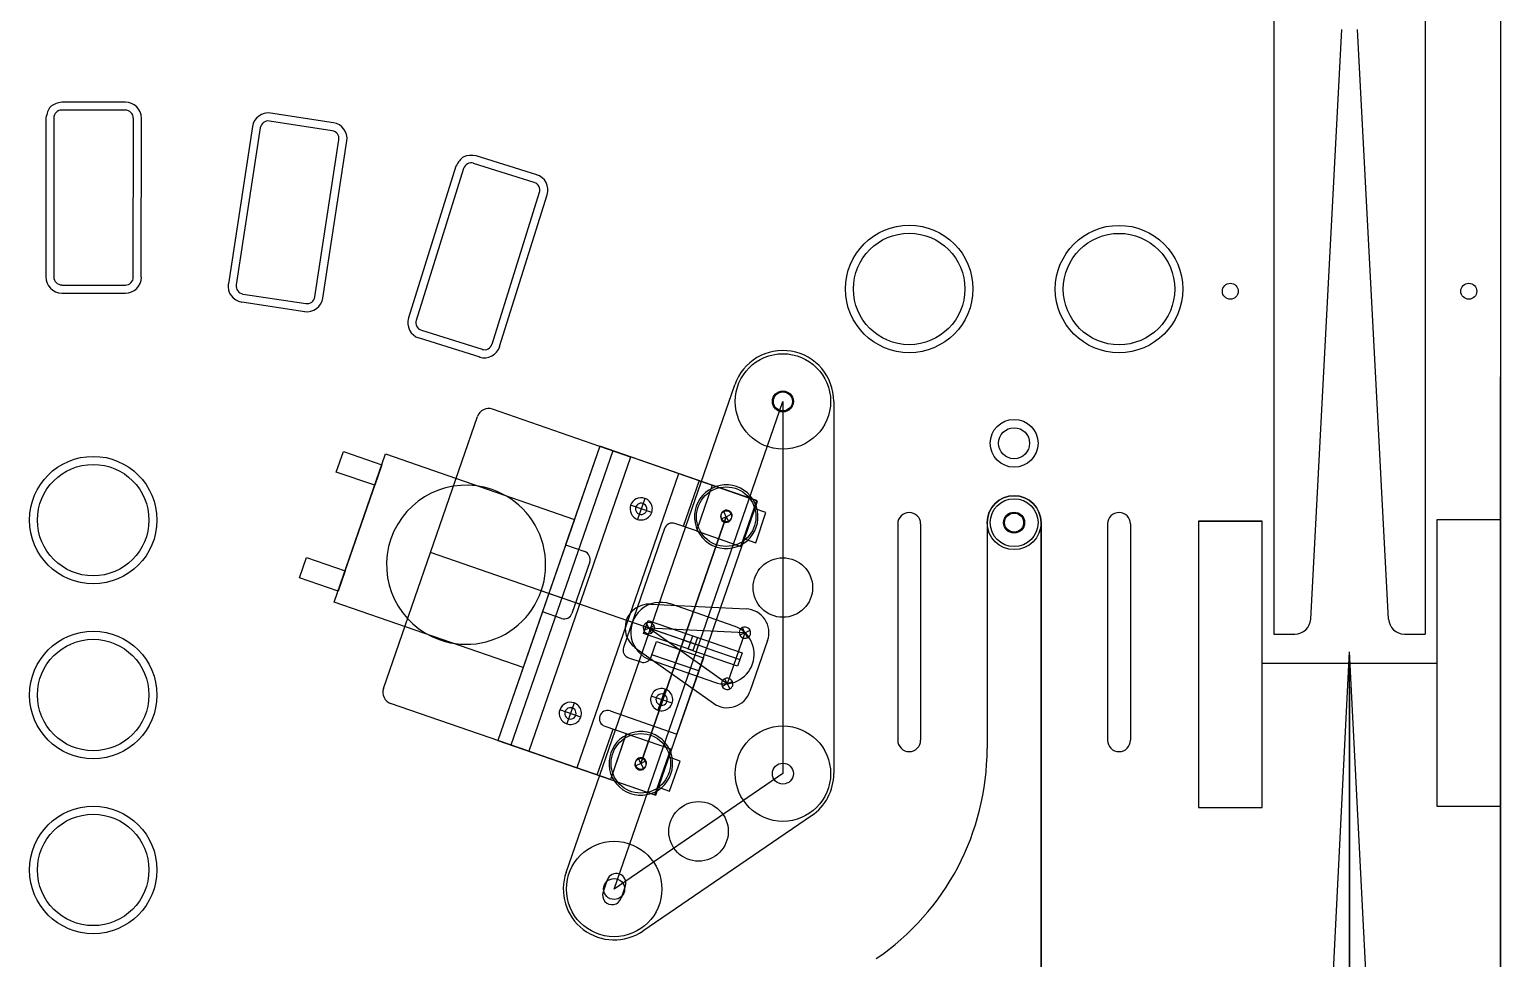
# Model space of a CAD drawing. Extents: x 250 to 270.3, y 514 to 560.
# Drawn here: x 258.68 to 270.25, y 523.75 to 531.06 of the extents above; entities that cross this region are included whole.
import ezdxf

# ---------------------------------------------------------------- set-up
doc = ezdxf.new("R2010")
doc.units = 0
doc.header["$MEASUREMENT"] = 0
for name, color, linetype in [('1_250BIT_500DEP', 5, 'CONTINUOUS'), ('1A_250BIT_500DEP', 5, 'CONTINUOUS'), ('2_250BIT_250DEP', 3, 'CONTINUOUS'), ('6_125BIT_500DEP', 5, 'CONTINUOUS'), ('6A_125BIT_500DEP', 5, 'CONTINUOUS'), ('7_VCARVE_BIT', 5, 'CONTINUOUS'), ('7A_1250BALL', 5, 'CONTINUOUS'), ('8_250BIT_500OUTLINE', 5, 'CONTINUOUS'), ('CONSTRUCTION', 7, 'CONTINUOUS'), ('DF_COMP', 4, 'CONTINUOUS'), ('PLASTICS', 37, 'CONTINUOUS')]:
    doc.layers.add(name, color=color, linetype=linetype)

msp = doc.modelspace()

# ---------------------------------------------------------------- linework, layer by layer
at = {"layer": '1_250BIT_500DEP', "color": 5, "linetype": 'CONTINUOUS'}
for p, q in [((264.224, 526.368), (263.722, 526.542)), ((264.071, 525.925), (263.569, 526.099))]:
    msp.add_line(p, q, dxfattribs=at)
for centre in [(264.161, 527.228), (264.607, 526.671), (263.49, 525.289), (263.944, 524.754)]:
    msp.add_circle(centre, 0.234, dxfattribs=at)
for centre, start, end in [((263.645, 526.321), 70.9065, -109.0935), ((264.147, 526.147), -109.0935, 70.9065)]:
    msp.add_arc(centre, 0.234, start, end, dxfattribs=at)
at = {"layer": '1A_250BIT_500DEP', "color": 5, "linetype": 'CONTINUOUS'}
for p, q in [((259.437, 530.424), (258.937, 530.424)), ((258.875, 530.362), (258.874, 529.112)), ((259.499, 529.111), (259.5, 530.361)), ((260.498, 530.285), (260.309, 529.05)), ((261.063, 530.262), (260.569, 530.338)), ((260.927, 528.955), (261.116, 530.191)), ((262.096, 529.964), (261.724, 528.771)), ((262.652, 529.856), (262.175, 530.005)), ((262.32, 528.585), (262.693, 529.778)), ((258.937, 529.049), (259.437, 529.049)), ((260.362, 528.978), (260.856, 528.903)), ((261.765, 528.693), (262.242, 528.544))]:
    msp.add_line(p, q, dxfattribs=at)
for centre in [(265.6, 529.018), (267.25, 529.017), (259.184, 527.201), (259.184, 525.826), (259.184, 524.451)]:
    msp.add_circle(centre, 0.438, dxfattribs=at)
for centre, major_axis, start_param, end_param in [((258.937, 530.362), (0, 0.0625), 0, 1.570796), ((259.437, 530.361), (0.0625, 0), 0, 1.570796), ((260.56, 530.276), (0.0094, 0.0618), 0, 1.570796), ((261.054, 530.2), (0.0618, -0.0094), 0, 1.570796), ((262.156, 529.946), (0.0186, 0.0597), 0, 1.570796), ((262.633, 529.796), (0.0597, -0.0186), 0, 1.570796), ((258.937, 529.112), (-0.0625, 0), 0, 1.570796), ((259.437, 529.111), (0.0625, 0), 4.712389, 6.283185), ((260.371, 529.04), (-0.0618, 0.0094), 0, 1.570796), ((260.865, 528.965), (0.0618, -0.0094), 4.712389, 6.283185), ((261.783, 528.753), (-0.0597, 0.0186), 0, 1.570796), ((262.26, 528.603), (0.0597, -0.0186), 4.712389, 6.283185)]:
    msp.add_ellipse(centre, major_axis=major_axis, ratio=1, start_param=start_param, end_param=end_param, dxfattribs=at)
at = {"layer": '2_250BIT_250DEP', "color": 3, "linetype": 'CONTINUOUS'}
for p, q in [((259.437, 530.487), (258.937, 530.487)), ((261.073, 530.325), (260.579, 530.4)), ((258.812, 530.362), (258.811, 529.112)), ((259.562, 529.111), (259.563, 530.361)), ((260.436, 530.295), (260.247, 529.059)), ((260.99, 528.946), (261.178, 530.182)), ((262.671, 529.916), (262.194, 530.065)), ((262.036, 529.983), (261.663, 528.79)), ((262.38, 528.566), (262.753, 529.759)), ((258.937, 528.986), (259.437, 528.986)), ((260.352, 528.916), (260.847, 528.841)), ((261.746, 528.633), (262.223, 528.484))]:
    msp.add_line(p, q, dxfattribs=at)
for centre in [(265.6, 529.018), (267.25, 529.017), (259.184, 527.201), (259.184, 525.826), (259.184, 524.451)]:
    msp.add_circle(centre, 0.501, dxfattribs=at)
for centre, start, end in [((259.437, 530.361), -0.0295, 89.9705), ((260.56, 530.276), 81.3216, 171.3216), ((261.054, 530.2), -8.6784, 81.3216), ((262.633, 529.796), -17.3568, 72.6432), ((258.937, 529.112), 179.9705, -90.0295), ((259.437, 529.111), -90.0295, -0.0295), ((260.371, 529.04), 171.3216, -98.6784), ((260.865, 528.965), -98.6784, -8.6784), ((261.783, 528.753), 162.6432, -107.3568), ((262.26, 528.603), -107.3568, -17.3568)]:
    msp.add_arc(centre, 0.126, start, end, dxfattribs=at)
for points in [[(258.937, 530.487), (258.849, 530.45), (258.812, 530.362)], [(262.194, 530.065), (262.098, 530.057), (262.036, 529.983)]]:
    msp.add_spline(points, degree=3, dxfattribs=at)
at = {"layer": '6_125BIT_500DEP', "color": 5, "linetype": 'CONTINUOUS'}
for p, q in [((265.51, 527.171), (265.51, 525.471)), ((265.69, 527.171), (265.69, 525.471)), ((267.16, 527.171), (267.16, 525.471)), ((267.34, 527.171), (267.34, 525.471))]:
    msp.add_line(p, q, dxfattribs=at)
for centre, radius in [((264.607, 528.134), 0.0825), ((266.425, 527.805), 0.122), ((266.425, 527.181), 0.0825), ((264.607, 525.208), 0.0825), ((263.28, 524.301), 0.0825)]:
    msp.add_circle(centre, radius, dxfattribs=at)
for centre, start, end in [((265.6, 527.171), 0, 180), ((267.25, 527.171), 0, 180), ((265.6, 525.471), 180, 0), ((267.25, 525.471), 180, 0)]:
    msp.add_arc(centre, 0.09, start, end, dxfattribs=at)
at = {"layer": '6A_125BIT_500DEP', "color": 5, "linetype": 'CONTINUOUS'}
for centre in [(268.125, 529), (270, 529)]:
    msp.add_circle(centre, 0.0625, dxfattribs=at)
at = {"layer": '7_VCARVE_BIT', "color": 5, "linetype": 'CONTINUOUS'}
for centre in [(268.125, 529), (270, 529)]:
    msp.add_circle(centre, 0.0625, dxfattribs=at)
at = {"layer": '7A_1250BALL', "color": 5, "linetype": 'CONTINUOUS'}
for p in [(268.657, 518.165), (269.063, 518.165), (269.469, 518.165)]:
    msp.add_line(p, (269.063, 526.165), dxfattribs=at)
at = {"layer": '8_250BIT_500OUTLINE', "color": 5, "linetype": 'CONTINUOUS'}
msp.add_line((270.25, 560), (270.25, 518.352), dxfattribs=at)
at = {"layer": 'CONSTRUCTION', "color": 7, "linetype": 'CONTINUOUS'}
for p, q in [((267.875, 527.193), (267.875, 524.943)), ((268.375, 527.193), (267.875, 527.193)), ((268.375, 524.943), (268.375, 527.193)), ((269.75, 527.202), (269.75, 524.952)), ((270.25, 527.202), (269.75, 527.202)), ((270.25, 524.952), (270.25, 527.202)), ((267.875, 524.943), (268.375, 524.943)), ((269.75, 524.952), (270.25, 524.952))]:
    msp.add_line(p, q, dxfattribs=at)
at = {"layer": 'DF_COMP', "color": 4, "linetype": 'CONTINUOUS'}
for p, q in [((269.658, 540.242), (269.658, 526.305)), ((268.468, 537.242), (268.468, 526.305)), ((268.757, 526.423), (269.001, 531.058)), ((269.37, 526.423), (269.126, 531.058)), ((263.41, 527.697), (262.324, 528.073)), ((263.28, 524.301), (264.607, 528.134)), ((264.607, 528.134), (264.607, 525.208)), ((261.466, 525.877), (262.207, 528.016)), ((261.08, 526.557), (261.483, 527.721)), ((261.095, 527.579), (261.151, 527.74)), ((261.151, 527.74), (261.453, 527.636)), ((261.483, 527.721), (262.968, 527.207)), ((263.167, 527.781), (262.366, 525.469)), ((263.27, 527.746), (262.469, 525.433)), ((263.167, 527.781), (262.898, 527.006)), ((264.051, 527.475), (263.167, 527.781)), ((264.408, 527.351), (263.167, 527.781)), ((261.453, 527.636), (261.398, 527.475)), ((263.41, 527.697), (262.609, 525.384)), ((261.398, 527.475), (261.095, 527.579)), ((261.425, 527.555), (261.137, 526.723)), ((263.787, 527.566), (262.987, 525.254)), ((263.948, 527.511), (263.824, 527.151)), ((264.051, 527.475), (263.927, 527.116)), ((264.051, 527.475), (263.927, 527.116)), ((264.401, 527.354), (264.051, 527.475)), ((263.521, 527.372), (263.464, 527.207)), ((263.576, 527.261), (263.41, 527.318)), ((263.478, 527.248), (263.478, 527.248)), ((263.478, 527.248), (263.478, 527.248)), ((263.608, 525.039), (264.408, 527.351)), ((264.161, 527.228), (264.142, 527.268)), ((264.161, 527.228), (264.201, 527.247)), ((264.277, 526.994), (264.401, 527.354)), ((264.38, 527.292), (264.298, 527.056)), ((264.474, 527.26), (264.38, 527.292)), ((264.393, 527.023), (264.474, 527.26)), ((262.968, 527.207), (262.565, 526.043)), ((263.677, 527.135), (263.353, 526.2)), ((263.464, 527.207), (263.464, 527.207)), ((263.464, 527.207), (263.464, 527.207)), ((264.161, 527.228), (263.49, 525.289)), ((263.49, 525.289), (264.161, 527.228)), ((263.927, 527.116), (263.758, 527.174)), ((264.161, 527.228), (264.121, 527.208)), ((264.147, 527.186), (264.147, 527.186)), ((264.147, 527.186), (264.147, 527.186)), ((264.149, 527.193), (264.149, 527.193)), ((264.149, 527.193), (264.149, 527.193)), ((264.161, 527.228), (264.181, 527.188)), ((264.161, 527.228), (264.161, 527.228)), ((267.875, 527.193), (268.375, 527.193)), ((263.927, 527.116), (264.277, 526.994)), ((264.298, 527.056), (264.393, 527.023)), ((260.807, 526.747), (260.862, 526.908)), ((260.862, 526.908), (261.165, 526.803)), ((263.009, 526.541), (261.837, 526.947)), ((262.898, 527.006), (263.049, 526.953)), ((264.08, 526.991), (264.08, 526.991)), ((264.08, 526.991), (264.08, 526.991)), ((261.165, 526.803), (261.109, 526.642)), ((263.088, 526.873), (262.948, 526.468)), ((261.109, 526.642), (260.807, 526.747)), ((262.565, 526.043), (261.08, 526.557)), ((262.766, 526.625), (262.707, 526.645)), ((264.008, 526.195), (262.766, 526.625)), ((262.716, 526.481), (262.366, 525.469)), ((262.867, 526.428), (262.716, 526.481)), ((263.565, 526.54), (264.318, 526.503)), ((263.512, 526.309), (263.548, 526.412)), ((263.554, 526.352), (263.514, 526.333)), ((264.008, 526.195), (263.53, 526.36)), ((263.554, 526.352), (263.534, 526.392)), ((263.548, 526.412), (263.935, 526.278)), ((263.554, 526.352), (263.594, 526.372)), ((264.309, 526.316), (263.554, 526.352)), ((263.554, 526.352), (263.573, 526.312)), ((264.17, 525.914), (263.554, 526.352)), ((264.309, 526.316), (264.29, 526.356)), ((264.309, 526.316), (264.349, 526.335)), ((261.911, 526.259), (261.911, 526.259)), ((261.911, 526.259), (261.911, 526.259)), ((263.899, 526.175), (263.512, 526.309)), ((263.539, 526.31), (263.539, 526.31)), ((263.539, 526.31), (263.539, 526.31)), ((263.571, 526.125), (263.613, 526.247)), ((263.613, 526.247), (263.982, 526.119)), ((263.826, 526.258), (263.944, 526.217)), ((263.863, 526.187), (263.899, 526.291)), ((263.899, 526.291), (264.286, 526.157)), ((263.935, 526.278), (263.899, 526.175)), ((264.309, 526.316), (264.17, 525.914)), ((264.309, 526.316), (264.269, 526.296)), ((264.295, 526.274), (264.295, 526.274)), ((264.295, 526.274), (264.295, 526.274)), ((264.309, 526.316), (264.329, 526.276)), ((264.487, 526.255), (264.347, 525.853)), ((268.468, 526.305), (268.632, 526.305)), ((269.494, 526.305), (269.658, 526.305)), ((263.393, 526.119), (263.49, 526.086)), ((263.446, 526.198), (264.061, 525.761)), ((263.946, 526.016), (263.577, 526.143)), ((263.982, 526.119), (263.774, 525.519)), ((264.25, 526.054), (263.863, 526.187)), ((264.008, 526.195), (264.268, 526.105)), ((264.286, 526.157), (264.25, 526.054)), ((263.682, 525.873), (263.625, 525.707)), ((264.17, 525.914), (264.13, 525.894)), ((264.17, 525.914), (264.151, 525.954)), ((264.155, 525.872), (264.155, 525.872)), ((264.155, 525.872), (264.155, 525.872)), ((264.17, 525.914), (264.21, 525.933)), ((264.17, 525.914), (264.19, 525.874)), ((262.609, 525.384), (261.523, 525.76)), ((262.965, 525.764), (262.907, 525.599)), ((263.736, 525.761), (263.571, 525.818)), ((263.639, 525.748), (263.639, 525.748)), ((263.639, 525.748), (263.639, 525.748)), ((263.019, 525.653), (262.853, 525.71)), ((262.922, 525.64), (262.922, 525.64)), ((262.922, 525.64), (262.922, 525.64)), ((263.167, 525.662), (263.167, 525.662)), ((263.248, 525.701), (263.774, 525.519)), ((263.625, 525.707), (263.625, 525.707)), ((263.625, 525.707), (263.625, 525.707)), ((262.907, 525.599), (262.907, 525.599)), ((262.907, 525.599), (262.907, 525.599)), ((263.147, 525.198), (263.272, 525.558)), ((263.206, 525.581), (263.375, 525.523)), ((263.375, 525.523), (263.251, 525.162)), ((263.375, 525.522), (263.251, 525.162)), ((263.725, 525.401), (263.375, 525.522)), ((262.366, 525.469), (263.608, 525.039)), ((263.251, 525.162), (262.366, 525.469)), ((263.601, 525.041), (263.725, 525.401)), ((263.49, 525.289), (263.45, 525.269)), ((263.49, 525.289), (263.471, 525.329)), ((263.49, 525.289), (263.53, 525.308)), ((263.49, 525.289), (263.51, 525.249)), ((263.704, 525.339), (263.622, 525.103)), ((263.798, 525.306), (263.704, 525.339)), ((263.716, 525.07), (263.798, 525.306)), ((263.251, 525.162), (263.601, 525.041)), ((264.607, 525.208), (263.28, 524.301)), ((263.473, 525.239), (263.473, 525.239)), ((263.473, 525.239), (263.473, 525.239)), ((263.476, 525.247), (263.476, 525.247)), ((263.476, 525.247), (263.476, 525.247)), ((263.408, 525.052), (263.408, 525.052)), ((263.408, 525.052), (263.408, 525.052)), ((263.622, 525.103), (263.716, 525.07))]:
    msp.add_line(p, q, dxfattribs=at)
at = {"layer": 'DF_COMP', "color": 7, "linetype": 'CONTINUOUS'}
for p, q in [((270.25, 520.077), (270.25, 528.327)), ((268.375, 526.077), (269.75, 526.077)), ((269.063, 525.889), (269.063, 517.889))]:
    msp.add_line(p, q, dxfattribs=at)
at = {"layer": 'DF_COMP', "color": 27, "linetype": 'CONTINUOUS'}
for p, q in [((266.213, 527.181), (266.213, 525.405)), ((266.637, 527.181), (266.637, 523.404))]:
    msp.add_line(p, q, dxfattribs=at)
at = {"layer": 'DF_COMP', "color": 4, "linetype": 'CONTINUOUS'}
for centre, radius in [((264.607, 528.134), 0.375), ((266.425, 527.805), 0.188), ((264.607, 525.208), 0.375), ((263.28, 524.301), 0.375)]:
    msp.add_circle(centre, radius, dxfattribs=at)
at = {"layer": 'DF_COMP', "color": 27, "linetype": 'CONTINUOUS'}
for radius in [0.212, 0.188]:
    msp.add_circle((266.425, 527.181), radius, dxfattribs=at)
at = {"layer": 'DF_COMP', "color": 4, "linetype": 'CONTINUOUS'}
for centre, start, end in [((268.632, 526.43), -90, -3.0117), ((269.494, 526.43), -176.9883, -90)]:
    msp.add_arc(centre, 0.125, start, end, dxfattribs=at)
at = {"layer": 'DF_COMP', "color": 27, "linetype": 'CONTINUOUS'}
msp.add_arc((264.213, 525.405), 2, -55.6469, 0, dxfattribs=at)
at = {"layer": 'DF_COMP', "color": 4, "linetype": 'CONTINUOUS'}
for points in [[(262.254, 528.069), (262.232, 528.058), (262.215, 528.039), (262.207, 528.016)], [(262.324, 528.073), (262.301, 528.081), (262.275, 528.079), (262.254, 528.069)], [(262.321, 527.441), (261.994, 527.554), (261.638, 527.381), (261.525, 527.055)], [(264.243, 527.464), (264.159, 527.493), (264.065, 527.475), (263.998, 527.417)], [(262.73, 526.968), (262.688, 527.188), (262.532, 527.368), (262.321, 527.441)], [(263.521, 527.372), (263.476, 527.388), (263.426, 527.364), (263.41, 527.318)], [(263.579, 527.306), (263.573, 527.337), (263.551, 527.362), (263.521, 527.372)], [(263.998, 527.417), (263.93, 527.358), (263.899, 527.268), (263.916, 527.18)], [(264.407, 527.275), (264.39, 527.363), (264.328, 527.435), (264.243, 527.464)], [(263.41, 527.318), (263.394, 527.273), (263.418, 527.223), (263.464, 527.207)], [(263.464, 527.323), (263.452, 527.313), (263.446, 527.297), (263.449, 527.281)], [(263.449, 527.281), (263.452, 527.266), (263.463, 527.253), (263.478, 527.248)], [(263.507, 527.332), (263.492, 527.337), (263.476, 527.334), (263.464, 527.323)], [(263.478, 527.248), (263.493, 527.242), (263.51, 527.246), (263.522, 527.256)], [(263.537, 527.298), (263.533, 527.314), (263.522, 527.327), (263.507, 527.332)], [(263.522, 527.256), (263.534, 527.266), (263.54, 527.282), (263.537, 527.298)], [(263.55, 527.223), (263.574, 527.244), (263.585, 527.276), (263.579, 527.306)], [(264.132, 527.261), (264.12, 527.251), (264.115, 527.235), (264.118, 527.219)], [(264.135, 527.268), (264.123, 527.258), (264.117, 527.242), (264.12, 527.226)], [(264.176, 527.27), (264.161, 527.275), (264.144, 527.272), (264.132, 527.261)], [(264.178, 527.277), (264.163, 527.282), (264.147, 527.279), (264.135, 527.268)], [(264.205, 527.236), (264.202, 527.252), (264.191, 527.265), (264.176, 527.27)], [(264.208, 527.243), (264.205, 527.259), (264.193, 527.272), (264.178, 527.277)], [(264.193, 527.201), (264.205, 527.212), (264.211, 527.228), (264.208, 527.243)], [(264.325, 527.039), (264.393, 527.097), (264.424, 527.187), (264.407, 527.275)], [(263.464, 527.207), (263.494, 527.197), (263.526, 527.203), (263.55, 527.223)], [(263.709, 527.171), (263.694, 527.164), (263.682, 527.151), (263.677, 527.135)], [(263.758, 527.174), (263.742, 527.18), (263.724, 527.179), (263.709, 527.171)], [(263.916, 527.18), (263.933, 527.093), (263.995, 527.02), (264.08, 526.991)], [(264.118, 527.219), (264.121, 527.204), (264.132, 527.191), (264.147, 527.186)], [(264.12, 527.226), (264.123, 527.211), (264.134, 527.198), (264.149, 527.193)], [(264.147, 527.186), (264.162, 527.18), (264.179, 527.184), (264.191, 527.194)], [(264.149, 527.193), (264.164, 527.187), (264.181, 527.191), (264.193, 527.201)], [(264.191, 527.194), (264.203, 527.204), (264.208, 527.22), (264.205, 527.236)], [(261.525, 527.055), (261.412, 526.728), (261.585, 526.372), (261.911, 526.259)], [(264.08, 526.991), (264.164, 526.962), (264.258, 526.98), (264.325, 527.039)], [(262.526, 526.377), (262.695, 526.524), (262.773, 526.749), (262.73, 526.968)], [(263.085, 526.921), (263.078, 526.936), (263.065, 526.948), (263.049, 526.953)], [(263.088, 526.873), (263.094, 526.888), (263.093, 526.906), (263.085, 526.921)], [(262.916, 526.431), (262.931, 526.439), (262.943, 526.452), (262.948, 526.468)], [(263.565, 526.54), (263.481, 526.544), (263.404, 526.493), (263.376, 526.414)], [(264.465, 526.421), (264.432, 526.47), (264.377, 526.501), (264.318, 526.503)], [(261.911, 526.259), (262.123, 526.186), (262.357, 526.231), (262.526, 526.377)], [(262.867, 526.428), (262.883, 526.423), (262.901, 526.424), (262.916, 526.431)], [(263.376, 526.414), (263.349, 526.334), (263.378, 526.246), (263.446, 526.198)], [(263.525, 526.386), (263.513, 526.376), (263.507, 526.359), (263.51, 526.344)], [(263.51, 526.344), (263.513, 526.328), (263.524, 526.315), (263.539, 526.31)], [(263.568, 526.394), (263.553, 526.4), (263.537, 526.396), (263.525, 526.386)], [(263.539, 526.31), (263.554, 526.305), (263.571, 526.308), (263.583, 526.319)], [(263.598, 526.361), (263.595, 526.376), (263.583, 526.389), (263.568, 526.394)], [(263.583, 526.319), (263.595, 526.329), (263.601, 526.345), (263.598, 526.361)], [(264.28, 526.35), (264.268, 526.339), (264.262, 526.323), (264.265, 526.307)], [(264.324, 526.358), (264.309, 526.363), (264.292, 526.36), (264.28, 526.35)], [(264.353, 526.324), (264.35, 526.34), (264.339, 526.353), (264.324, 526.358)], [(264.338, 526.282), (264.35, 526.293), (264.356, 526.309), (264.353, 526.324)], [(264.487, 526.255), (264.506, 526.31), (264.498, 526.372), (264.465, 526.421)], [(264.265, 526.307), (264.268, 526.292), (264.28, 526.279), (264.295, 526.274)], [(264.295, 526.274), (264.31, 526.269), (264.326, 526.272), (264.338, 526.282)], [(263.353, 526.2), (263.348, 526.184), (263.349, 526.167), (263.356, 526.152)], [(263.356, 526.152), (263.364, 526.137), (263.377, 526.125), (263.393, 526.119)], [(263.49, 526.086), (263.506, 526.08), (263.524, 526.081), (263.539, 526.089)], [(263.539, 526.089), (263.554, 526.096), (263.566, 526.109), (263.571, 526.125)], [(261.466, 525.877), (261.458, 525.854), (261.46, 525.829), (261.471, 525.807)], [(263.596, 525.856), (263.573, 525.835), (263.562, 525.804), (263.568, 525.773)], [(263.682, 525.873), (263.653, 525.883), (263.62, 525.876), (263.596, 525.856)], [(263.74, 525.806), (263.734, 525.837), (263.712, 525.862), (263.682, 525.873)], [(264.141, 525.948), (264.129, 525.937), (264.123, 525.921), (264.126, 525.905)], [(264.126, 525.905), (264.129, 525.89), (264.14, 525.877), (264.155, 525.872)], [(264.185, 525.956), (264.17, 525.961), (264.153, 525.958), (264.141, 525.948)], [(264.155, 525.872), (264.171, 525.867), (264.187, 525.87), (264.199, 525.88)], [(264.214, 525.922), (264.211, 525.938), (264.2, 525.951), (264.185, 525.956)], [(264.199, 525.88), (264.211, 525.891), (264.217, 525.907), (264.214, 525.922)], [(261.471, 525.807), (261.481, 525.785), (261.5, 525.768), (261.523, 525.76)], [(262.965, 525.764), (262.919, 525.78), (262.869, 525.756), (262.853, 525.71)], [(263.022, 525.698), (263.016, 525.729), (262.994, 525.754), (262.965, 525.764)], [(263.568, 525.773), (263.574, 525.742), (263.595, 525.717), (263.625, 525.707)], [(263.624, 525.823), (263.612, 525.813), (263.607, 525.797), (263.61, 525.781)], [(263.61, 525.781), (263.613, 525.766), (263.624, 525.753), (263.639, 525.748)], [(263.668, 525.832), (263.653, 525.837), (263.636, 525.834), (263.624, 525.823)], [(263.639, 525.748), (263.654, 525.742), (263.671, 525.746), (263.683, 525.756)], [(263.697, 525.798), (263.694, 525.814), (263.683, 525.827), (263.668, 525.832)], [(263.683, 525.756), (263.695, 525.766), (263.7, 525.783), (263.697, 525.798)], [(263.711, 525.724), (263.735, 525.744), (263.746, 525.776), (263.74, 525.806)], [(264.061, 525.761), (264.109, 525.727), (264.171, 525.717), (264.227, 525.735)], [(264.227, 525.735), (264.284, 525.753), (264.328, 525.797), (264.347, 525.853)], [(262.853, 525.71), (262.838, 525.665), (262.862, 525.615), (262.907, 525.599)], [(262.907, 525.715), (262.895, 525.705), (262.889, 525.689), (262.892, 525.673)], [(262.892, 525.673), (262.895, 525.658), (262.907, 525.645), (262.922, 525.64)], [(262.951, 525.724), (262.936, 525.729), (262.919, 525.726), (262.907, 525.715)], [(262.922, 525.64), (262.937, 525.634), (262.953, 525.638), (262.965, 525.648)], [(262.98, 525.69), (262.977, 525.706), (262.966, 525.719), (262.951, 525.724)], [(262.965, 525.648), (262.977, 525.658), (262.983, 525.674), (262.98, 525.69)], [(262.993, 525.615), (263.017, 525.636), (263.028, 525.668), (263.022, 525.698)], [(263.167, 525.662), (263.162, 525.646), (263.163, 525.629), (263.17, 525.614)], [(263.199, 525.698), (263.184, 525.691), (263.173, 525.678), (263.167, 525.662)], [(263.248, 525.701), (263.232, 525.707), (263.215, 525.706), (263.199, 525.698)], [(263.625, 525.707), (263.655, 525.697), (263.687, 525.703), (263.711, 525.724)], [(262.907, 525.599), (262.937, 525.589), (262.97, 525.595), (262.993, 525.615)], [(263.17, 525.614), (263.177, 525.598), (263.191, 525.587), (263.206, 525.581)], [(263.572, 525.525), (263.488, 525.554), (263.394, 525.536), (263.326, 525.478)], [(263.736, 525.336), (263.719, 525.424), (263.657, 525.496), (263.572, 525.525)], [(263.326, 525.478), (263.259, 525.419), (263.228, 525.329), (263.244, 525.241)], [(263.459, 525.315), (263.447, 525.305), (263.441, 525.289), (263.444, 525.273)], [(263.461, 525.322), (263.449, 525.312), (263.443, 525.296), (263.446, 525.28)], [(263.446, 525.28), (263.449, 525.265), (263.461, 525.252), (263.476, 525.247)], [(263.502, 525.324), (263.487, 525.329), (263.471, 525.326), (263.459, 525.315)], [(263.505, 525.331), (263.49, 525.336), (263.473, 525.333), (263.461, 525.322)], [(263.531, 525.29), (263.528, 525.306), (263.517, 525.318), (263.502, 525.324)], [(263.534, 525.297), (263.531, 525.313), (263.52, 525.326), (263.505, 525.331)], [(263.517, 525.248), (263.529, 525.258), (263.534, 525.274), (263.531, 525.29)], [(263.519, 525.255), (263.531, 525.265), (263.537, 525.281), (263.534, 525.297)], [(263.654, 525.099), (263.722, 525.158), (263.753, 525.248), (263.736, 525.336)], [(263.244, 525.241), (263.261, 525.153), (263.324, 525.081), (263.408, 525.052)], [(263.444, 525.273), (263.447, 525.257), (263.458, 525.245), (263.473, 525.239)], [(263.473, 525.239), (263.488, 525.234), (263.505, 525.237), (263.517, 525.248)], [(263.476, 525.247), (263.491, 525.241), (263.507, 525.245), (263.519, 525.255)], [(263.408, 525.052), (263.493, 525.023), (263.586, 525.041), (263.654, 525.099)]]:
    msp.add_open_spline(points, degree=3, dxfattribs=at)
at = {"layer": 'PLASTICS', "color": 37, "linetype": 'CONTINUOUS'}
for p, q in [((262.902, 524.432), (264.229, 528.265)), ((265.007, 528.134), (265.007, 525.208)), ((266.213, 527.181), (266.213, 525.405)), ((266.637, 523.668), (266.637, 527.181)), ((264.833, 524.877), (263.506, 523.97))]:
    msp.add_line(p, q, dxfattribs=at)
at = {"layer": 'PLASTICS', "color": 34, "linetype": 'CONTINUOUS'}
for p, q in [((263.226, 524.373), (263.193, 524.278)), ((263.368, 524.323), (263.335, 524.229))]:
    msp.add_line(p, q, dxfattribs=at)
at = {"layer": 'PLASTICS', "color": 37, "linetype": 'CONTINUOUS'}
for centre in [(264.607, 528.134), (266.425, 527.181)]:
    msp.add_circle(centre, 0.075, dxfattribs=at)
for centre, radius, start, end in [((264.607, 528.134), 0.4, 0, 160.9065), ((266.425, 527.181), 0.212, 0, 180), ((264.213, 525.405), 2, -55.6469, 0), ((264.607, 525.208), 0.4, -55.6469, 0), ((263.28, 524.301), 0.4, 160.9065, -55.6469)]:
    msp.add_arc(centre, radius, start, end, dxfattribs=at)
at = {"layer": 'PLASTICS', "color": 34, "linetype": 'CONTINUOUS'}
for centre, start, end in [((263.297, 524.348), -19.0935, 160.9065), ((263.264, 524.253), 160.9065, -19.0935)]:
    msp.add_arc(centre, 0.075, start, end, dxfattribs=at)

doc.saveas('drawing.dxf')
